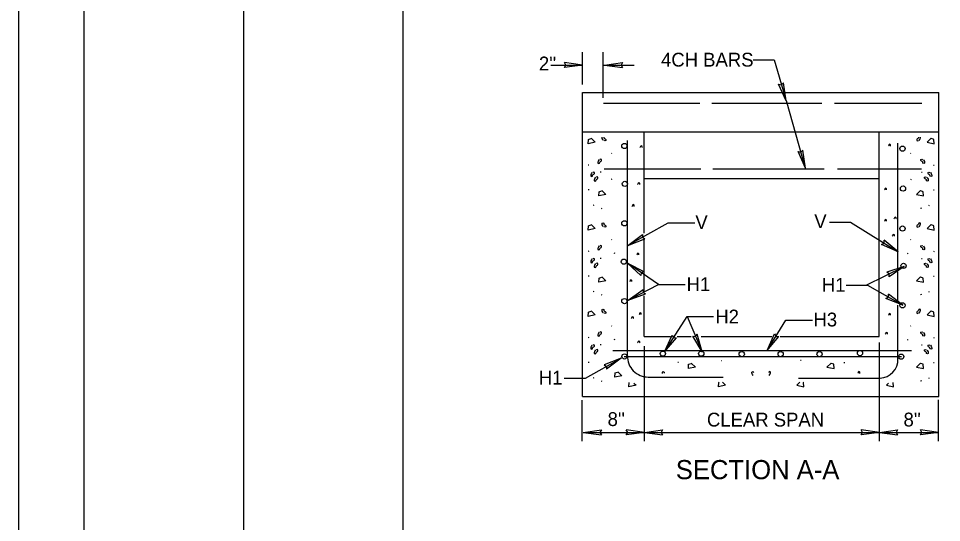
# Model space of a CAD drawing. Extents: x -780 to 21, y -30 to 258.
# Drawn here: x -779.6 to -692.8, y 70.6 to 118 of the extents above; entities that cross this region are included whole.
import ezdxf

# ---------------------------------------------------------------- set-up
doc = ezdxf.new("R2010")
doc.units = 0
doc.layers.add('Level 1', color=7, linetype='Continuous')

msp = doc.modelspace()

# ---------------------------------------------------------------- linework, layer by layer
at = {"layer": 'Level 1'}
for p, q in [((-773.459, -15.342), (-773.459, 214.668)), ((-758.458, -10.341), (-758.458, 209.668)), ((-743.458, -2.841), (-743.458, 202.168)), ((-726.595, 111.824), (-726.595, 114.867)), ((-724.668, 110.566), (-724.668, 114.867)), ((-726.595, 113.652), (-728.298, 113.886)), ((-724.545, 113.652), (-722.842, 113.886)), ((-729.573, 113.652), (-726.595, 113.652)), ((-726.595, 113.652), (-728.298, 113.418)), ((-724.596, 113.652), (-721.747, 113.652)), ((-724.545, 113.652), (-722.842, 113.418)), ((-707.461, 110.284), (-707.715, 111.985)), ((-707.461, 110.284), (-708.164, 111.853)), ((-726.596, 82.479), (-726.596, 111.082)), ((-726.596, 111.082), (-710.622, 111.082)), ((-710.96, 111.082), (-693.113, 111.082)), ((-693.113, 82.479), (-693.113, 111.082)), ((-724.632, 110.08), (-715.57, 110.08)), ((-714.443, 110.08), (-704.116, 110.08)), ((-702.896, 110.08), (-694.685, 110.08)), ((-726.596, 107.359), (-720.797, 107.359)), ((-720.797, 107.359), (-698.725, 107.359)), ((-720.797, 97.824), (-720.797, 107.359)), ((-698.725, 88.095), (-698.725, 107.359)), ((-698.725, 107.359), (-693.113, 107.359)), ((-722.387, 86.214), (-722.387, 106.542)), ((-696.947, 94.557), (-696.947, 106.299)), ((-705.648, 103.948), (-706.341, 105.522)), ((-705.648, 103.948), (-705.891, 105.65)), ((-724.568, 103.894), (-715.49, 103.894)), ((-714.363, 103.894), (-703.895, 103.894)), ((-702.638, 103.894), (-694.736, 103.894)), ((-720.797, 102.977), (-698.725, 102.977)), ((-722.348, 96.687), (-720.975, 97.721)), ((-722.348, 96.687), (-720.747, 97.312)), ((-720.797, 92.39), (-720.797, 97.267)), ((-696.916, 96.071), (-698.484, 96.777)), ((-696.916, 96.071), (-698.236, 97.173)), ((-719.459, 93.001), (-722.382, 95.007)), ((-722.382, 95.006), (-720.845, 94.236)), ((-722.382, 95.006), (-721.11, 93.85)), ((-699.926, 92.944), (-696.362, 94.699)), ((-696.362, 94.7), (-697.993, 94.157)), ((-696.362, 94.7), (-697.787, 93.738)), ((-696.947, 91.399), (-696.947, 94.186)), ((-722.311, 91.544), (-720.901, 92.526)), ((-722.311, 91.544), (-720.688, 92.11)), ((-696.476, 91.063), (-697.845, 92.102)), ((-720.797, 88.095), (-720.797, 91.926)), ((-696.476, 91.063), (-698.075, 91.695)), ((-696.947, 85.982), (-696.947, 91.059)), ((-716.775, 89.983), (-715.352, 86.66)), ((-720.797, 88.095), (-718.322, 88.095)), ((-718.88, 86.68), (-718.162, 88.242)), ((-718.88, 86.68), (-717.767, 87.99)), ((-717.69, 88.095), (-716.375, 88.095)), ((-715.351, 86.661), (-716.237, 88.134)), ((-715.351, 86.661), (-715.807, 88.318)), ((-715.461, 88.095), (-708.798, 88.095)), ((-709.231, 86.781), (-708.541, 88.356)), ((-709.231, 86.781), (-708.142, 88.111)), ((-708.017, 88.095), (-698.725, 88.095)), ((-723.764, 86.791), (-695.679, 86.791)), ((-720.78, 78.268), (-720.78, 87.213)), ((-698.693, 78.268), (-698.693, 87.547)), ((-722.973, 86.073), (-724.572, 85.441)), ((-722.973, 86.073), (-724.343, 85.034)), ((-722.682, 86.225), (-696.598, 86.225)), ((-720.428, 84.289), (-713.392, 84.289)), ((-706.29, 84.188), (-698.63, 84.188)), ((-726.596, 82.479), (-693.113, 82.479)), ((-726.642, 78.268), (-726.642, 82.118)), ((-693.128, 78.268), (-693.128, 82.138)), ((-726.53, 79.081), (-724.827, 79.315)), ((-726.53, 79.081), (-720.78, 79.081)), ((-726.53, 79.081), (-724.827, 78.847)), ((-720.78, 79.081), (-722.483, 79.315)), ((-720.78, 79.081), (-722.483, 78.847)), ((-720.78, 79.081), (-719.077, 79.315)), ((-720.78, 79.081), (-698.693, 79.081)), ((-720.78, 79.081), (-719.077, 78.847)), ((-698.693, 79.081), (-700.396, 79.315)), ((-698.693, 79.081), (-700.396, 78.847)), ((-698.693, 79.081), (-696.99, 79.315)), ((-698.693, 79.081), (-693.128, 79.081)), ((-698.693, 79.081), (-696.99, 78.847)), ((-693.128, 79.081), (-694.831, 79.315)), ((-693.128, 79.081), (-694.831, 78.847))]:
    msp.add_line(p, q, dxfattribs=at)
msp.add_lwpolyline([(-779.631, -21.182), (-409.533, -21.182), (-409.533, 249.908), (-779.631, 249.908)], close=True, dxfattribs=at)
for points in [[(-728.298, 113.418), (-728.167, 113.655), (-728.298, 113.886)], [(-722.842, 113.886), (-722.974, 113.65), (-722.842, 113.418)], [(-710.56, 114.135), (-708.588, 114.135), (-707.587, 110.713)], [(-708.164, 111.853), (-707.9, 111.793), (-707.715, 111.985)], [(-707.467, 110.302), (-705.686, 104.065)], [(-725.789, 106.762), (-725.399, 106.388), (-726.069, 106.247), (-726.038, 106.653), (-725.804, 106.731)], [(-724.654, 106.556), (-724.701, 106.649), (-724.747, 106.727), (-724.763, 106.805), (-724.763, 106.868)], [(-724.601, 106.854), (-724.591, 106.805), (-724.529, 106.743), (-724.466, 106.696), (-724.42, 106.634), (-724.42, 106.556), (-724.498, 106.524), (-724.576, 106.54)], [(-695.003, 106.854), (-695.013, 106.805), (-695.075, 106.743), (-695.137, 106.696), (-695.184, 106.634), (-695.184, 106.556), (-695.106, 106.524), (-695.028, 106.54)], [(-694.95, 106.556), (-694.903, 106.649), (-694.857, 106.727), (-694.841, 106.805), (-694.841, 106.868)], [(-693.815, 106.762), (-694.205, 106.388), (-693.534, 106.247), (-693.566, 106.653), (-693.8, 106.731)], [(-721.014, 105.886), (-721.007, 105.922), (-721.007, 106), (-721.085, 106.047), (-721.163, 106), (-721.179, 105.922), (-721.213, 105.888)], [(-697.649, 106.033), (-697.642, 106.07), (-697.642, 106.148), (-697.72, 106.194), (-697.798, 106.148), (-697.814, 106.07), (-697.848, 106.035)], [(-723.843, 105.336), (-723.879, 105.345), (-723.88, 105.346)], [(-706.341, 105.522), (-706.077, 105.46), (-705.891, 105.65)], [(-695.761, 105.336), (-695.725, 105.345), (-695.723, 105.346)], [(-725.994, 104.246), (-726.068, 104.227), (-726.07, 104.225)], [(-725.05, 104.76), (-725.097, 104.667), (-725.143, 104.589), (-725.159, 104.511), (-725.159, 104.433), (-725.081, 104.386), (-725.003, 104.433), (-724.987, 104.511), (-724.925, 104.573), (-724.863, 104.62), (-724.816, 104.682), (-724.816, 104.76), (-724.894, 104.791), (-724.972, 104.776)], [(-694.554, 104.76), (-694.507, 104.667), (-694.46, 104.589), (-694.445, 104.511), (-694.445, 104.433), (-694.523, 104.386), (-694.601, 104.433), (-694.616, 104.511), (-694.679, 104.573), (-694.741, 104.62), (-694.788, 104.682), (-694.788, 104.76), (-694.71, 104.791), (-694.632, 104.776)], [(-693.61, 104.246), (-693.536, 104.227), (-693.534, 104.225)], [(-725.724, 103.536), (-725.771, 103.442), (-725.818, 103.365), (-725.834, 103.287), (-725.833, 103.208), (-725.755, 103.162), (-725.678, 103.208), (-725.662, 103.287), (-725.599, 103.349), (-725.537, 103.396), (-725.49, 103.458), (-725.49, 103.536), (-725.568, 103.567), (-725.646, 103.552)], [(-724.857, 103.584), (-724.93, 103.565), (-724.932, 103.563)], [(-694.747, 103.584), (-694.674, 103.565), (-694.672, 103.563)], [(-693.88, 103.536), (-693.833, 103.442), (-693.786, 103.365), (-693.77, 103.287), (-693.771, 103.208), (-693.849, 103.162), (-693.926, 103.208), (-693.942, 103.287), (-694.005, 103.349), (-694.067, 103.396), (-694.114, 103.458), (-694.114, 103.536), (-694.036, 103.567), (-693.958, 103.552)], [(-725.393, 103.09), (-725.44, 102.996), (-725.487, 102.918), (-725.503, 102.84), (-725.502, 102.762), (-725.424, 102.716), (-725.347, 102.762), (-725.331, 102.84), (-725.268, 102.903), (-725.206, 102.95), (-725.159, 103.012), (-725.159, 103.09), (-725.237, 103.121), (-725.315, 103.106)], [(-723.831, 102.906), (-723.905, 102.888), (-723.907, 102.885)], [(-721.235, 102.419), (-721.228, 102.456), (-721.228, 102.534), (-721.306, 102.58), (-721.384, 102.534), (-721.4, 102.456), (-721.434, 102.421)], [(-695.773, 102.906), (-695.699, 102.888), (-695.697, 102.885)], [(-694.211, 103.09), (-694.164, 102.996), (-694.117, 102.918), (-694.101, 102.84), (-694.101, 102.762), (-694.179, 102.716), (-694.257, 102.762), (-694.273, 102.84), (-694.335, 102.903), (-694.398, 102.95), (-694.445, 103.012), (-694.444, 103.09), (-694.366, 103.121), (-694.289, 103.106)], [(-725.99, 101.902), (-726.063, 101.921), (-726.065, 101.923)], [(-724.788, 101.845), (-724.399, 101.471), (-725.069, 101.33), (-725.038, 101.736), (-724.804, 101.814)], [(-698.018, 101.903), (-698.01, 101.939), (-698.01, 102.017), (-698.088, 102.064), (-698.166, 102.017), (-698.182, 101.939), (-698.217, 101.905)], [(-694.815, 101.845), (-695.205, 101.471), (-694.535, 101.33), (-694.566, 101.736), (-694.8, 101.814)], [(-693.614, 101.902), (-693.541, 101.921), (-693.539, 101.923)], [(-725.531, 100.458), (-725.604, 100.439), (-725.606, 100.437)], [(-724.857, 100.174), (-724.784, 100.156), (-724.782, 100.154)], [(-721.751, 100.354), (-721.744, 100.391), (-721.744, 100.469), (-721.822, 100.515), (-721.9, 100.469), (-721.916, 100.391), (-721.95, 100.356)], [(-694.747, 100.174), (-694.82, 100.156), (-694.822, 100.154)], [(-694.073, 100.458), (-693.999, 100.439), (-693.997, 100.437)], [(-698.018, 98.953), (-698.01, 98.989), (-698.01, 99.067), (-698.088, 99.114), (-698.166, 99.067), (-698.182, 98.989), (-698.217, 98.955)], [(-697.133, 99.174), (-697.126, 99.211), (-697.126, 99.289), (-697.204, 99.335), (-697.282, 99.289), (-697.298, 99.211), (-697.332, 99.176)], [(-725.789, 98.64), (-725.399, 98.265), (-726.069, 98.125), (-726.038, 98.531), (-725.804, 98.609)], [(-724.654, 98.433), (-724.701, 98.527), (-724.747, 98.605), (-724.763, 98.683), (-724.763, 98.761), (-724.685, 98.808), (-724.607, 98.761), (-724.591, 98.683), (-724.529, 98.621), (-724.466, 98.574), (-724.42, 98.512), (-724.42, 98.433), (-724.498, 98.402), (-724.576, 98.418)], [(-722.368, 96.672), (-718.543, 98.805), (-716.048, 98.805)], [(-703.393, 98.875), (-701.395, 98.875), (-696.917, 96.07)], [(-694.95, 98.433), (-694.903, 98.527), (-694.857, 98.605), (-694.841, 98.683), (-694.841, 98.761), (-694.919, 98.808), (-694.997, 98.761), (-695.013, 98.683), (-695.075, 98.621), (-695.137, 98.574), (-695.184, 98.512), (-695.184, 98.433), (-695.106, 98.402), (-695.028, 98.418)], [(-693.815, 98.64), (-694.205, 98.265), (-693.534, 98.125), (-693.566, 98.531), (-693.8, 98.609)], [(-723.843, 97.214), (-723.879, 97.223), (-723.88, 97.224)], [(-720.975, 97.721), (-720.975, 97.45), (-720.747, 97.312)], [(-697.28, 97.552), (-697.273, 97.588), (-697.273, 97.666), (-697.351, 97.713), (-697.429, 97.666), (-697.445, 97.588), (-697.48, 97.553)], [(-695.761, 97.214), (-695.725, 97.223), (-695.723, 97.224)], [(-725.05, 96.638), (-725.097, 96.544), (-725.143, 96.467), (-725.159, 96.389), (-725.159, 96.31), (-725.081, 96.264), (-725.003, 96.31), (-724.987, 96.389), (-724.925, 96.451), (-724.863, 96.498), (-724.816, 96.56), (-724.816, 96.638), (-724.894, 96.669), (-724.972, 96.654)], [(-698.484, 96.777), (-698.247, 96.907), (-698.236, 97.173)], [(-694.554, 96.638), (-694.507, 96.544), (-694.46, 96.467), (-694.445, 96.389), (-694.445, 96.31), (-694.523, 96.264), (-694.601, 96.31), (-694.616, 96.389), (-694.679, 96.451), (-694.741, 96.498), (-694.788, 96.56), (-694.788, 96.638), (-694.71, 96.669), (-694.632, 96.654)], [(-725.994, 96.124), (-726.068, 96.105), (-726.07, 96.103)], [(-724.857, 95.462), (-724.93, 95.443), (-724.932, 95.441)], [(-723.546, 95.93), (-723.619, 95.949), (-723.621, 95.951)], [(-721.309, 95.781), (-721.302, 95.818), (-721.302, 95.896), (-721.379, 95.942), (-721.458, 95.896), (-721.473, 95.818), (-721.508, 95.783)], [(-696.058, 95.93), (-695.985, 95.949), (-695.983, 95.951)], [(-694.747, 95.462), (-694.674, 95.443), (-694.672, 95.441)], [(-693.61, 96.124), (-693.536, 96.105), (-693.534, 96.103)], [(-725.724, 95.414), (-725.771, 95.32), (-725.818, 95.242), (-725.834, 95.164), (-725.833, 95.086), (-725.755, 95.04), (-725.678, 95.086), (-725.662, 95.164), (-725.599, 95.227), (-725.537, 95.274), (-725.49, 95.336), (-725.49, 95.414), (-725.568, 95.445), (-725.646, 95.43)], [(-725.393, 94.968), (-725.44, 94.874), (-725.487, 94.796), (-725.503, 94.718), (-725.502, 94.64), (-725.424, 94.593), (-725.347, 94.64), (-725.331, 94.718), (-725.268, 94.78), (-725.206, 94.827), (-725.159, 94.89), (-725.159, 94.968), (-725.237, 94.999), (-725.315, 94.983)], [(-694.211, 94.968), (-694.164, 94.874), (-694.117, 94.796), (-694.101, 94.718), (-694.101, 94.64), (-694.179, 94.593), (-694.257, 94.64), (-694.273, 94.718), (-694.335, 94.78), (-694.398, 94.827), (-694.445, 94.89), (-694.444, 94.968), (-694.366, 94.999), (-694.289, 94.983)], [(-693.88, 95.414), (-693.833, 95.32), (-693.786, 95.242), (-693.77, 95.164), (-693.771, 95.086), (-693.849, 95.04), (-693.926, 95.086), (-693.942, 95.164), (-694.005, 95.227), (-694.067, 95.274), (-694.114, 95.336), (-694.114, 95.414), (-694.036, 95.445), (-693.958, 95.43)], [(-725.99, 93.78), (-726.063, 93.799), (-726.065, 93.801)], [(-720.845, 94.236), (-721.088, 94.115), (-721.11, 93.85)], [(-697.787, 93.738), (-697.773, 94.008), (-697.993, 94.157)], [(-693.614, 93.78), (-693.541, 93.799), (-693.539, 93.801)], [(-724.788, 93.723), (-724.399, 93.348), (-725.069, 93.208), (-725.038, 93.614), (-724.804, 93.692)], [(-722.312, 91.544), (-719.459, 93.001), (-716.964, 93.001)], [(-721.972, 93.274), (-721.965, 93.31), (-721.965, 93.388), (-722.043, 93.435), (-722.121, 93.388), (-722.137, 93.31), (-722.171, 93.276)], [(-701.817, 92.944), (-699.819, 92.944), (-696.476, 91.062)], [(-694.815, 93.723), (-695.205, 93.348), (-694.535, 93.208), (-694.566, 93.614), (-694.8, 93.692)], [(-725.531, 92.336), (-725.604, 92.317), (-725.606, 92.315)], [(-724.857, 92.052), (-724.784, 92.033), (-724.782, 92.031)], [(-720.901, 92.526), (-720.911, 92.256), (-720.688, 92.11)], [(-698.075, 91.695), (-697.844, 91.836), (-697.845, 92.102)], [(-694.747, 92.052), (-694.82, 92.033), (-694.822, 92.031)], [(-694.073, 92.336), (-693.999, 92.317), (-693.997, 92.315)], [(-725.789, 90.518), (-725.399, 90.143), (-726.069, 90.003), (-726.038, 90.409), (-725.804, 90.487)], [(-724.654, 90.311), (-724.701, 90.405), (-724.747, 90.483), (-724.763, 90.561), (-724.763, 90.639), (-724.685, 90.686), (-724.607, 90.639), (-724.591, 90.561), (-724.529, 90.499), (-724.466, 90.452), (-724.42, 90.389), (-724.42, 90.311), (-724.498, 90.28), (-724.576, 90.296)], [(-721.088, 90.176), (-721.081, 90.212), (-721.081, 90.29), (-721.158, 90.337), (-721.237, 90.29), (-721.252, 90.212), (-721.287, 90.178)], [(-697.649, 90.102), (-697.642, 90.139), (-697.642, 90.217), (-697.72, 90.263), (-697.798, 90.217), (-697.814, 90.139), (-697.848, 90.104)], [(-694.95, 90.311), (-694.903, 90.405), (-694.857, 90.483), (-694.841, 90.561), (-694.841, 90.639), (-694.919, 90.686), (-694.997, 90.639), (-695.013, 90.561), (-695.075, 90.499), (-695.137, 90.452), (-695.184, 90.389), (-695.184, 90.311), (-695.106, 90.28), (-695.028, 90.296)], [(-693.815, 90.518), (-694.205, 90.143), (-693.534, 90.003), (-693.566, 90.409), (-693.8, 90.487)], [(-721.825, 89.807), (-721.818, 89.844), (-721.818, 89.922), (-721.895, 89.968), (-721.974, 89.922), (-721.989, 89.844), (-722.024, 89.809)], [(-718.881, 86.68), (-716.775, 89.983), (-714.28, 89.983)], [(-709.232, 86.782), (-707.476, 89.649), (-704.981, 89.649)], [(-725.05, 88.516), (-725.097, 88.422), (-725.143, 88.344), (-725.159, 88.266), (-725.159, 88.188), (-725.081, 88.142), (-725.003, 88.188), (-724.987, 88.266), (-724.925, 88.329), (-724.863, 88.376), (-724.816, 88.438), (-724.816, 88.516), (-724.894, 88.547), (-724.972, 88.532)], [(-723.843, 89.091), (-723.879, 89.101), (-723.88, 89.102)], [(-695.761, 89.091), (-695.725, 89.101), (-695.723, 89.102)], [(-694.554, 88.516), (-694.507, 88.422), (-694.46, 88.344), (-694.445, 88.266), (-694.445, 88.188), (-694.523, 88.142), (-694.601, 88.188), (-694.616, 88.266), (-694.679, 88.329), (-694.741, 88.376), (-694.788, 88.438), (-694.788, 88.516), (-694.71, 88.547), (-694.632, 88.532)], [(-725.994, 88.001), (-726.068, 87.983), (-726.07, 87.981)], [(-723.546, 87.808), (-723.619, 87.827), (-723.621, 87.829)], [(-721.235, 87.521), (-721.228, 87.557), (-721.228, 87.635), (-721.306, 87.682), (-721.384, 87.635), (-721.4, 87.557), (-721.434, 87.523)], [(-718.162, 88.242), (-718.034, 88.004), (-717.767, 87.99)], [(-716.237, 88.134), (-715.968, 88.106), (-715.807, 88.318)], [(-708.541, 88.356), (-708.409, 88.12), (-708.142, 88.111)], [(-697.944, 88.332), (-697.937, 88.369), (-697.937, 88.447), (-698.014, 88.493), (-698.093, 88.447), (-698.108, 88.369), (-698.143, 88.334)], [(-696.058, 87.808), (-695.985, 87.827), (-695.983, 87.829)], [(-693.61, 88.001), (-693.536, 87.983), (-693.534, 87.981)], [(-725.724, 87.292), (-725.771, 87.198), (-725.818, 87.12), (-725.834, 87.042), (-725.833, 86.964), (-725.755, 86.917), (-725.678, 86.964), (-725.662, 87.042), (-725.599, 87.104), (-725.537, 87.151), (-725.49, 87.214), (-725.49, 87.292), (-725.568, 87.323), (-725.646, 87.307)], [(-725.393, 86.846), (-725.44, 86.752), (-725.487, 86.674), (-725.503, 86.596), (-725.502, 86.518), (-725.424, 86.471), (-725.347, 86.518), (-725.331, 86.596), (-725.268, 86.658), (-725.206, 86.705), (-725.159, 86.768), (-725.159, 86.845), (-725.237, 86.877), (-725.315, 86.861)], [(-724.857, 87.34), (-724.93, 87.321), (-724.932, 87.319)], [(-694.747, 87.34), (-694.674, 87.321), (-694.672, 87.319)], [(-694.211, 86.846), (-694.164, 86.752), (-694.117, 86.674), (-694.101, 86.596), (-694.101, 86.518), (-694.179, 86.471), (-694.257, 86.518), (-694.273, 86.596), (-694.335, 86.658), (-694.398, 86.705), (-694.445, 86.768), (-694.444, 86.845), (-694.366, 86.877), (-694.289, 86.861)], [(-693.88, 87.292), (-693.833, 87.198), (-693.786, 87.12), (-693.77, 87.042), (-693.771, 86.964), (-693.849, 86.917), (-693.926, 86.964), (-693.942, 87.042), (-694.005, 87.104), (-694.067, 87.151), (-694.114, 87.214), (-694.114, 87.292), (-694.036, 87.323), (-693.958, 87.307)], [(-728.314, 84.192), (-726.317, 84.192), (-722.974, 86.074)], [(-725.99, 85.658), (-726.063, 85.677), (-726.065, 85.679)], [(-724.572, 85.441), (-724.341, 85.3), (-724.343, 85.034)], [(-717.573, 85.658), (-717.647, 85.677), (-717.649, 85.679)], [(-716.372, 85.601), (-715.982, 85.226), (-716.653, 85.086), (-716.622, 85.492), (-716.388, 85.57)], [(-713.545, 85.857), (-713.522, 85.843), (-713.498, 85.857)], [(-706.058, 85.857), (-706.082, 85.843), (-706.106, 85.857)], [(-703.232, 85.601), (-703.622, 85.226), (-702.951, 85.086), (-702.982, 85.492), (-703.216, 85.57)], [(-702.03, 85.658), (-701.957, 85.677), (-701.955, 85.679)], [(-694.815, 85.601), (-695.205, 85.226), (-694.535, 85.086), (-694.566, 85.492), (-694.8, 85.57)], [(-693.614, 85.658), (-693.541, 85.677), (-693.539, 85.679)], [(-725.531, 84.214), (-725.604, 84.195), (-725.606, 84.193)], [(-723.293, 84.785), (-722.904, 84.41), (-723.574, 84.27), (-723.543, 84.676), (-723.309, 84.754)], [(-719.08, 84.644), (-719.088, 84.681), (-719.088, 84.759), (-719.01, 84.805), (-718.931, 84.759), (-718.916, 84.681), (-718.881, 84.646)], [(-710.562, 84.431), (-710.609, 84.525), (-710.656, 84.603), (-710.671, 84.681), (-710.671, 84.759), (-710.593, 84.805), (-710.515, 84.759), (-710.505, 84.711)], [(-709.042, 84.431), (-708.995, 84.525), (-708.948, 84.603), (-708.933, 84.681), (-708.933, 84.759), (-709.01, 84.805), (-709.089, 84.759), (-709.099, 84.711)], [(-700.524, 84.644), (-700.516, 84.681), (-700.516, 84.759), (-700.594, 84.805), (-700.672, 84.759), (-700.688, 84.681), (-700.723, 84.646)], [(-694.073, 84.214), (-693.999, 84.195), (-693.997, 84.193)], [(-724.857, 83.93), (-724.784, 83.911), (-724.782, 83.909)], [(-721.779, 83.726), (-721.568, 83.522), (-722.238, 83.382), (-722.208, 83.779)], [(-713.449, 83.809), (-713.151, 83.522), (-713.822, 83.382), (-713.791, 83.788), (-713.742, 83.804)], [(-706.155, 83.809), (-706.453, 83.522), (-705.782, 83.382), (-705.813, 83.788), (-705.861, 83.804)], [(-697.825, 83.726), (-698.036, 83.522), (-697.366, 83.382), (-697.396, 83.779)], [(-694.747, 83.93), (-694.82, 83.911), (-694.822, 83.909)], [(-724.827, 79.315), (-724.959, 79.078), (-724.827, 78.847)], [(-722.483, 78.847), (-722.352, 79.083), (-722.483, 79.315)], [(-719.077, 79.315), (-719.209, 79.078), (-719.077, 78.847)], [(-700.396, 78.847), (-700.264, 79.083), (-700.396, 79.315)], [(-696.99, 79.315), (-697.122, 79.078), (-696.99, 78.847)], [(-694.831, 78.847), (-694.699, 79.083), (-694.831, 79.315)]]:
    msp.add_lwpolyline(points, dxfattribs=at)
for centre in [(-722.668, 106.036), (-696.518, 105.786), (-722.62, 102.471), (-696.47, 102.028), (-722.668, 98.761), (-696.518, 98.27), (-722.716, 95.148), (-696.421, 94.753), (-722.668, 91.438), (-696.518, 91.043), (-700.513, 86.547), (-722.656, 86.235), (-719.047, 86.499), (-715.437, 86.499), (-711.633, 86.45), (-707.975, 86.45), (-704.316, 86.45), (-696.637, 86.216)]:
    msp.add_circle(centre, 0.245, dxfattribs=at)
for centre, radius, start, end in [((-720.439, 86.243), 1.947, 178.51333, 270.77427), ((-698.706, 85.952), 1.762, 272.22013, 1.82689)]:
    msp.add_arc(centre, radius, start, end, dxfattribs=at)

# ---------------------------------------------------------------- texts
for s, p in [('4CH BARS', (-719.218, 113.508)), ("2''", (-730.702, 113.144)), ('V', (-715.992, 98.212)), ('V', (-704.811, 98.307)), ('H1', (-716.816, 92.376)), ('H1', (-704.1, 92.319)), ('H2', (-714.115, 89.335)), ('H3', (-704.888, 89.054)), ('H1', (-730.713, 83.592)), ("8''                      ", (-724.243, 79.686)), ('CLEAR SPAN', (-714.902, 79.637)), ("8''                      ", (-696.422, 79.644))]:
    msp.add_text(s, height=1.3, dxfattribs=at).set_placement(p)
msp.add_text('SECTION A-A', height=1.8, rotation=0.00478, dxfattribs=at).set_placement((-717.832, 74.684))

doc.saveas('drawing.dxf')
